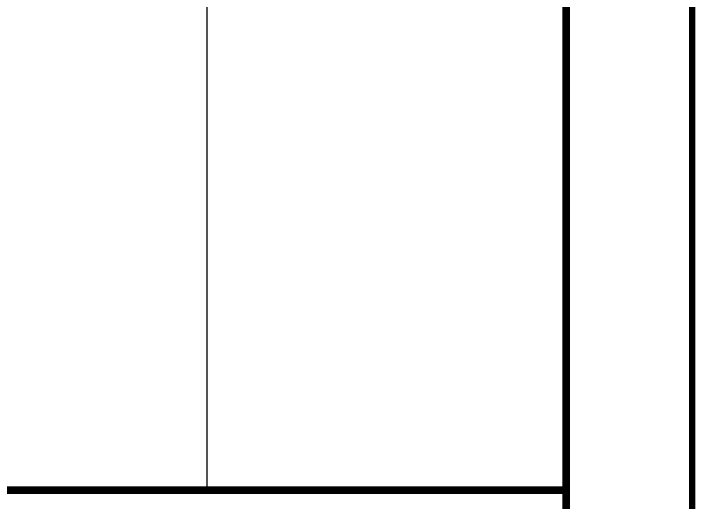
# Model space of a CAD drawing. Header units: millimetres. Extents: x 12489 to 89920, y 4630 to 4927.
# Drawn here: x 12672.55 to 12699.57, y 4643.23 to 4662.61 of the extents above; entities that cross this region are included whole.
import ezdxf

# ---------------------------------------------------------------- set-up
doc = ezdxf.new("R2010")
doc.units = ezdxf.units.MM

# ---------------------------------------------------------------- blocks, each defined once
blk = doc.blocks.new('钻孔柱状图路桥昇龙制图梁世成校核莫家里.dwg1', base_point=(25, 236))
for points, const_width in [([(0, 0), (210, 0), (210, 297), (0, 297)], 0.25), ([(25, 5), (205, 5), (205, 292), (25, 292)], 0.3)]:
    blk.add_lwpolyline(points, close=True, dxfattribs=dict(const_width=const_width))
at = {"const_width": 0.3}
blk.add_lwpolyline([(25, 14), (205, 14)], dxfattribs=at)

msp = doc.modelspace()

# ---------------------------------------------------------------- linework, layer by layer
at = {"color": 0}
for points in [[(12680.219, 4643.705), (12680.219, 4837.705)], [(12680.219, 4643.705), (12680.219, 4837.705)], [(12694.448, 4643.705), (12694.448, 4837.705)], [(12670.733, 4643.705), (12680.219, 4643.705)], [(12680.219, 4643.705), (12694.448, 4643.705)]]:
    msp.add_lwpolyline(points, dxfattribs=at)

# ---------------------------------------------------------------- block references
msp.add_blockref('钻孔柱状图路桥昇龙制图梁世成校核莫家里.dwg1', (12514.448, 4865.705))

doc.saveas('drawing.dxf')
